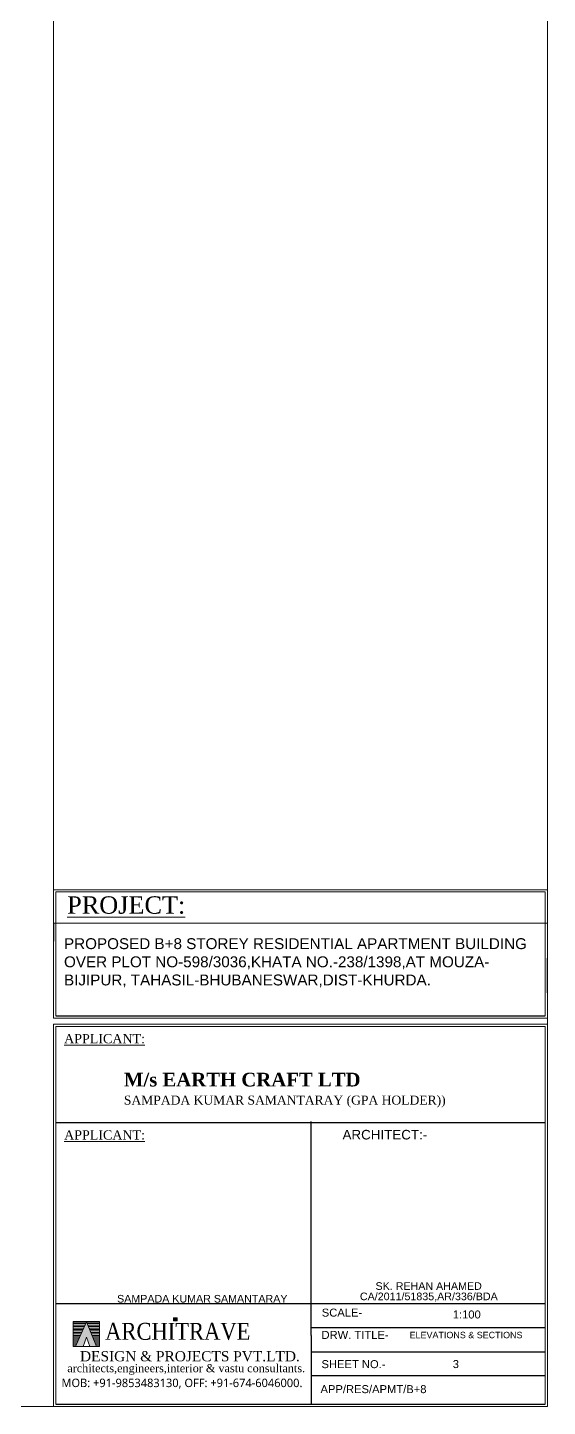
# Model space of a CAD drawing. Header units: metres. Extents: x 0 to 63445, y 32361 to 32804.
# Drawn here: x 63425 to 63444.5, y 32713.7 to 32765.5 of the extents above; entities that cross this region are included whole.
import ezdxf

# ---------------------------------------------------------------- set-up
doc = ezdxf.new("R2010")
doc.units = ezdxf.units.M
doc.header["$MEASUREMENT"] = 0
doc.linetypes.add('ACAD_ISO03W100', pattern=[30, 12, -18])
for name, color, linetype, lineweight in [('ar-ic', 65, 'ACAD_ISO03W100', 20), ('DIM', 56, 'Continuous', 20), ('elev', 252, 'Continuous', 20), ('ELEVATION', 142, 'Continuous', 9), ('site', 15, 'Continuous', 50), ('TEXT-2', 65, 'Continuous', 18), ('wall', 7, 'Continuous', 30)]:
    doc.layers.add(name, color=color, linetype=linetype, lineweight=lineweight)
doc.layers.add('text', color=65, linetype='Continuous')
doc.styles.add('Schedule', font='arial.ttf')
doc.styles.get("Standard").update_dxf_attribs({"font": 'arial.ttf', "height": 0.4})
doc.styles.add('style1', font='verdana.ttf', dxfattribs={"height": 8})

# ---------------------------------------------------------------- blocks, each defined once
blk = doc.blocks.new('A$C0B513BB3')
at = {"layer": 'DIM', "linetype": 'Continuous', "ltscale": 4}
for points in [[(8.52, 8.06), (9.14, 6.3), (10.43, 6.3), (8.52, 10.94), (6.5, 6.3), (7.9, 6.3)], [(25.48, 11.12), (25.48, 11.68), (24.8, 11.68), (24.8, 11.12)]]:
    blk.add_hatch(color=256, dxfattribs=at).paths.add_polyline_path(points)
at = {"layer": 'elev', "linetype": 'Continuous', "ltscale": 4}
h = blk.add_hatch(dxfattribs=at)
h.set_pattern_fill('ANSI31', color=256, scale=2.203152, angle=315, style=0)
h.set_pattern_definition([(0, (-1084157.21118, 953609.95078), (0, 0.275393986563), [])])
h.paths.add_polyline_path([(10.96, 10.98), (6.02, 10.98), (6.02, 6.3), (6.5, 6.3), (8.52, 10.94), (10.43, 6.3), (10.96, 6.3)])
at = {"layer": 'DIM', "linetype": 'Continuous', "ltscale": 4}
for p, q in [((6.5, 6.3), (8.52, 10.94)), ((8.52, 10.94), (10.43, 6.3)), ((7.9, 6.3), (8.52, 8.06)), ((9.14, 6.3), (8.52, 8.06))]:
    blk.add_line(p, q, dxfattribs=at)
for points in [[(6.02, 10.98), (10.96, 10.98), (10.96, 6.3), (6.02, 6.3)], [(24.8, 11.68), (25.48, 11.68), (25.48, 11.12), (24.8, 11.12)]]:
    blk.add_lwpolyline(points, close=True, dxfattribs=at)
at = {"layer": 'DIM', "linetype": 'Continuous', "ltscale": 4, "insert": (4.95, 3), "char_height": 2.6438, "width": 50.5651, "attachment_point": 1, "style": 'style1'}
blk.add_mtext('{\\fTimes New Roman|b0|i0|c0|p18;\\H0.57143x;architects,engineers,interior & vastu consultants.}', dxfattribs=at)
at = {"layer": 'wall', "ltscale": 20, "attachment_point": 1}
for s, insert, char_height, width in [('{\\fGabriola|b0|i0|c0|p82;\\H1.071x;    \\fGaramond|b0|i0|c0|p18;ARCHITRAVE\\H0.8667x; \\fTimes New Roman|b0|i0|c0|p18;\\P\\H0.6923x;DESIGN & PROJECTS PVT.LTD.}', (7.32, 10.72), 2.96104, 71.448), ('{\\fTrebuchet MS|b0|i0|c0|p34;MOB: +91-9853483130, OFF: +91-674-6046000.}', (3.85, 0.29), 1.5837, 99.5573)]:
    blk.add_mtext(s, dxfattribs=dict(at, insert=insert, char_height=char_height, width=width))

msp = doc.modelspace()

# ---------------------------------------------------------------- linework, layer by layer
at = {"layer": 'ELEVATION', "ltscale": 20}
for p, q in [((63425.9956, 32728.8756), (63426.0049, 32804.4763)), ((63426.0799, 32727.9959), (63444.4416, 32727.9959))]:
    msp.add_line(p, q, dxfattribs=at)
for points in [[(63302.519, 32713.7378), (63444.5259, 32713.7378), (63444.5259, 32804.4763), (63302.519, 32804.4763)], [(63425.9956, 32733.1292), (63444.5259, 32733.1292), (63444.5259, 32728.3086), (63425.9956, 32728.3086)], [(63426.0799, 32733.0449), (63444.4416, 32733.0449), (63444.4416, 32728.3929), (63426.0799, 32728.3929)], [(63425.9956, 32728.0802), (63444.5259, 32728.0802), (63444.5259, 32713.7378), (63425.9956, 32713.7378)], [(63426.0799, 32727.9959), (63444.4416, 32727.9959), (63444.4416, 32713.8221), (63426.0799, 32713.8221)]]:
    msp.add_lwpolyline(points, close=True, dxfattribs=at)
msp.add_lwpolyline([(63444.5166, 32729.2569), (63444.5259, 32731.877), (63426.0049, 32731.877), (63425.9956, 32730.5092)], dxfattribs=at)
at = {"layer": 'text'}
for p, q in [((63426.0799, 32728.3929), (63444.4416, 32728.3929)), ((63426.0799, 32713.8221), (63444.4416, 32713.8221))]:
    msp.add_line(p, q, dxfattribs=at)
at = {"layer": 'text', "ltscale": 0.01}
for p, q in [((63435.6634, 32716.3997), (63435.6634, 32724.4282)), ((63426.0799, 32724.3919), (63444.4457, 32724.3919)), ((63426.9755, 32724.3919), (63444.4457, 32724.3919)), ((63426.0799, 32717.5983), (63444.4416, 32717.5983)), ((63435.6634, 32716.6992), (63444.4416, 32716.6992)), ((63435.6634, 32716.3997), (63435.6634, 32713.8221)), ((63435.6634, 32715.7923), (63444.4416, 32715.7923)), ((63435.6634, 32714.8932), (63444.4416, 32714.8932)), ((63426.0799, 32713.8221), (63444.4416, 32713.8221)), ((63426.1864, 32713.8221), (63444.4416, 32713.8221))]:
    msp.add_line(p, q, dxfattribs=at)

# ---------------------------------------------------------------- block references
at = {"layer": 'site', "xscale": 0.2005876264093494, "yscale": 0.2005876264093494, "zscale": 0.2005876264093494}
msp.add_blockref('A$C0B513BB3', (63425.5211, 32714.7227), dxfattribs=at)

# ---------------------------------------------------------------- texts
at = {"layer": 'ar-ic', "ltscale": 0.01, "style": 'Schedule'}
for s, height, p in [('SCALE-', 0.30039, (63436.0601, 32717.108)), ('1:100', 0.30039, (63440.9748, 32717.038)), ('DRW. TITLE-', 0.300392, (63436.0506, 32716.2709)), ('ELEVATIONS & SECTIONS', 0.240314, (63439.3556, 32716.2974)), ('SHEET NO.-', 0.30039, (63436.0506, 32715.1743)), ('3', 0.3004, (63440.9748, 32715.1768)), ('APP/RES/APMT/B+8', 0.300392, (63436.0129, 32714.2364))]:
    msp.add_text(s, height=height, dxfattribs=at).set_placement(p)
at = {"layer": 'TEXT-2', "ltscale": 0.01, "style": 'Schedule'}
for s, height, p in [('ARCHITECT:-', 0.359345, (63436.839, 32723.7561)), ('SK. REHAN AHAMED', 0.287016, (63438.0772, 32718.1116)), ('SAMPADA KUMAR SAMANTARAY', 0.287016, (63428.3801, 32717.6352)), ('CA/2011/51835,AR/336/BDA', 0.287016, (63437.4911, 32717.7231))]:
    msp.add_text(s, height=height, dxfattribs=at).set_placement(p)
at = {"layer": 'TEXT-2', "ltscale": 20, "attachment_point": 1}
for s, insert, char_height, width in [('{\\fTimes New Roman|b0|i0|c0|p18;\\LPROJECT:}', (63426.5088, 32732.881), 0.6519, 20.695941), ('{\\fTimes New Roman|b0|i0|c0|p18;\\LAPPLICANT:}', (63426.3936, 32727.7132), 0.347654, 15.844839), ('{\\fTimes New Roman|b1|i0|c0|p18;M/s EARTH CRAFT LTD\\P\\fTimes New Roman|b0|i0|c0|p18;\\H0.65455x;SAMPADA KUMAR SAMANTARAY (GPA HOLDER))}', (63428.6364, 32726.2596), 0.514755, 25.340356), ('{\\fTimes New Roman|b0|i0|c0|p18;\\LAPPLICANT:}', (63426.3936, 32724.0994), 0.347654, 15.844839)]:
    msp.add_mtext(s, dxfattribs=dict(at, insert=insert, char_height=char_height, width=width))
at = {"layer": 'TEXT-2', "ltscale": 0.01, "insert": (63426.3892, 32731.3087), "char_height": 0.4086831, "width": 17.877699, "attachment_point": 1, "style": 'Schedule'}
msp.add_mtext('PROPOSED B+8 STOREY RESIDENTIAL APARTMENT BUILDING OVER PLOT NO-598/3036,KHATA NO.-238/1398,AT MOUZA- BIJIPUR, TAHASIL-BHUBANESWAR,DIST-KHURDA.', dxfattribs=at)

doc.saveas('drawing.dxf')
